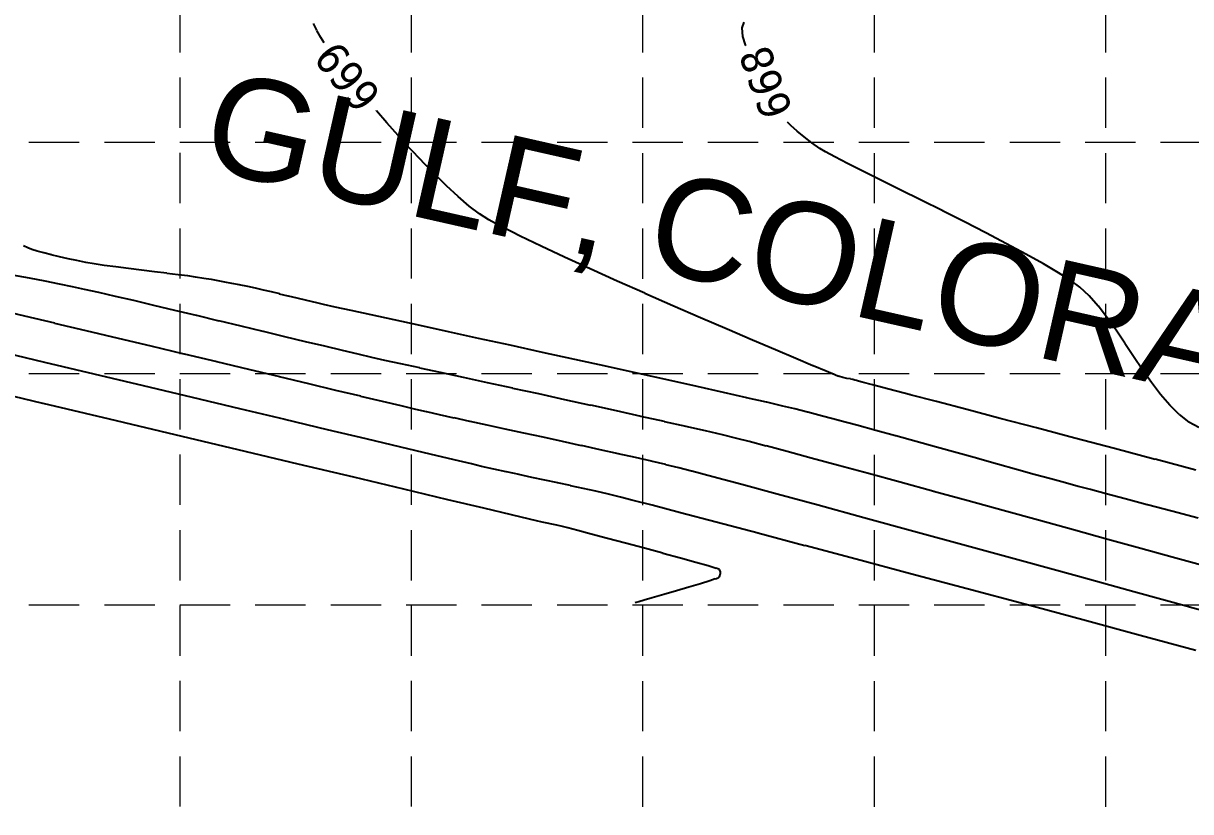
# Model space of a CAD drawing. Header units: inches. Extents: x 6967 to 7890, y 13663 to 15138.
# Drawn here: x 7321 to 7437.1, y 13988.9 to 14067.3 of the extents above; entities that cross this region are included whole.
import ezdxf
from ezdxf.enums import TextEntityAlignment as Align

# ---------------------------------------------------------------- set-up
doc = ezdxf.new("R2010")
doc.units = ezdxf.units.IN
doc.header["$MEASUREMENT"] = 0
for name, pattern in [('DASHED', [0.75, 0.5, -0.25]), ('HIDDEN', [0.375, 0.25, -0.125]), ('xGWI003pt$0$PHANTOM2', [1.25, 0.625, -0.125, 0.125, -0.125, 0.125, -0.125])]:
    doc.linetypes.add(name, pattern=pattern)
for name, color, linetype in [('C-SITE-BLDG-STBK-N', 7, 'DASHED'), ('EC', 35, 'Continuous'), ('GRID', 254, 'HIDDEN'), ('xGWI003pt$0$C-ANNO-ROAD-E', 6, 'Continuous'), ('xGWI003pt$0$C-BNDY-E', 3, 'xGWI003pt$0$PHANTOM2')]:
    doc.layers.add(name, color=color, linetype=linetype)
doc.styles.add('L80', font='TAHOMA.TTF', dxfattribs={"height": 3.2})
doc.styles.get("Standard").update_dxf_attribs({"font": 'ARIAL.TTF'})

msp = doc.modelspace()

# ---------------------------------------------------------------- linework, layer by layer
at = {"layer": 'C-SITE-BLDG-STBK-N'}
msp.add_arc((6024.67, 7268.02), 6960.55, 76.300143, 80.65594, dxfattribs=at)
at = {"layer": 'EC', "color": 35, "extrusion": (0.943282, -0.331993, 0), "elevation": 2303.12}
msp.add_lwpolyline([(15723.25, 668), (15723.85, 668)], dxfattribs=at)
at = {"layer": 'EC', "color": 35}
for points, elevation in [([(7350.21, 14066.58), (7349.87, 14067.27)], 669), ([(7350.94, 14065.33), (7350.61, 14065.87)], 669), ([(7392.85, 14065.03), (7392.8, 14065.13)], 668), ([(7397.32, 14057.13), (7396.99, 14057.45)], 668), ([(7359.47, 14054.84), (7358.3, 14056.12)], 669), ([(7399.42, 14055.4), (7398.66, 14055.98)], 668), ([(7400.76, 14054.5), (7400.21, 14054.84)], 668), ([(7404.5, 14052.57), (7402.96, 14053.35)], 668), ([(7365.36, 14049.1), (7364.26, 14050.05)], 669), ([(7410.28, 14049.69), (7408.21, 14050.72)], 668), ([(7367.31, 14047.74), (7366.38, 14048.32)], 669), ([(7368.69, 14046.99), (7367.31, 14047.74)], 669), ([(7414.58, 14047.53), (7412.42, 14048.62)], 668), ([(7418.77, 14045.36), (7416.71, 14046.43)], 668), ([(7374.84, 14044.02), (7372.51, 14045.11)], 669), ([(7325.49, 14043.86), (7324.63, 14044.06)], 670), ([(7331.48, 14042.89), (7330.23, 14043.05)], 670), ([(7423.94, 14042.48), (7422.43, 14043.36)], 668), ([(7323.2, 14041.63), (7321.64, 14041.92)], 671), ([(7334.07, 14042.57), (7332.78, 14042.73)], 670), ([(7335.3, 14042.42), (7334.07, 14042.57)], 670), ([(7339.72, 14041.79), (7338.97, 14041.91)], 670), ([(7380.05, 14041.65), (7377.37, 14042.86)], 669), ([(7425.17, 14041.7), (7423.94, 14042.48)], 668), ([(7327.11, 14040.82), (7325.92, 14041.08)], 671), ([(7341.77, 14041.42), (7341.08, 14041.55)], 670), ([(7382.81, 14040.43), (7380.05, 14041.65)], 669), ([(7426.99, 14040.18), (7426.06, 14041.05)], 668), ([(7330.2, 14040.12), (7328.55, 14040.5)], 671), ([(7332.03, 14039.7), (7330.2, 14040.12)], 671), ([(7321.17, 14038.15), (7318.36, 14038.81)], 672), ([(7336.1, 14038.73), (7334.01, 14039.23)], 671), ([(7355.6, 14038.29), (7353.62, 14038.72)], 670), ([(7388.34, 14038), (7385.59, 14039.2)], 669), ([(7324.15, 14037.45), (7321.17, 14038.15)], 672), ([(7344.89, 14036.62), (7342.7, 14037.15)], 671), ([(7391, 14036.86), (7388.34, 14038)], 669), ([(7349.08, 14035.62), (7347.03, 14036.11)], 671), ([(7333.75, 14035.17), (7330.49, 14035.94)], 672), ([(7352.76, 14034.74), (7351, 14035.16)], 671), ([(7397.83, 14033.94), (7395.8, 14034.8)], 669), ([(7354.33, 14034.37), (7352.76, 14034.74)], 671), ([(7399.53, 14033.23), (7397.83, 14033.94)], 669), ([(7432.28, 14032.82), (7431.4, 14034.14)], 668), ([(7332.99, 14031.22), (7328.08, 14032.39)], 673), ([(7349.41, 14031.42), (7346.51, 14032.12)], 672), ([(7352.11, 14030.78), (7349.41, 14031.42)], 672), ([(7385.2, 14031.78), (7382.19, 14032.45)], 670), ([(7388.02, 14031.15), (7385.2, 14031.78)], 670), ([(7403.25, 14031.91), (7402.9, 14031.97)], 669), ([(7403.85, 14031.76), (7403.68, 14031.81)], 669), ([(7404.04, 14031.71), (7403.85, 14031.76)], 669), ([(7407.07, 14030.91), (7405.45, 14031.34)], 669), ([(7322.98, 14029.49), (7316.35, 14031.06)], 674), ([(7337.84, 14030.07), (7332.99, 14031.22)], 673), ([(7354.57, 14030.19), (7352.11, 14030.78)], 672), ([(7372.27, 14030.42), (7369.69, 14030.98)], 671), ([(7374.87, 14029.85), (7372.27, 14030.42)], 671), ([(7392.94, 14030.04), (7390.62, 14030.57)], 670), ([(7409.21, 14030.35), (7407.07, 14030.91)], 669), ([(7434.99, 14029.3), (7434.07, 14030.37)], 668), ([(7342.55, 14028.95), (7337.84, 14030.07)], 673), ([(7360.06, 14028.89), (7358.58, 14029.24)], 672), ([(7396.54, 14029.22), (7394.93, 14029.59)], 670), ([(7397.72, 14028.93), (7396.54, 14029.22)], 670), ([(7362.4, 14028.35), (7361.13, 14028.64)], 672), ([(7399, 14028.61), (7397.72, 14028.93)], 670), ([(7418.15, 14027.99), (7414.82, 14028.87)], 669), ([(7421.75, 14027.04), (7418.15, 14027.99)], 669), ([(7355.12, 14025.95), (7351.26, 14026.87)], 673), ([(7368.94, 14026.92), (7367.15, 14027.31)], 672), ([(7388.84, 14026.74), (7386.9, 14027.19)], 671), ([(7405.78, 14026.8), (7403.9, 14027.31)], 670), ([(7425.56, 14026.03), (7421.75, 14027.04)], 669), ([(7372.7, 14026.11), (7370.8, 14026.52)], 672), ([(7374.62, 14025.69), (7372.7, 14026.11)], 672), ([(7393.19, 14025.69), (7391.95, 14026.01)], 671), ([(7348.36, 14023.45), (7342.4, 14024.87)], 674), ([(7361.49, 14024.43), (7358.55, 14025.13)], 673), ([(7363.86, 14023.87), (7361.49, 14024.43)], 673), ([(7396.95, 14024.7), (7394.88, 14025.25)], 671), ([(7399.36, 14024.05), (7396.95, 14024.7)], 671), ([(7433.54, 14023.92), (7429.51, 14024.99)], 669), ([(7365.58, 14023.46), (7363.86, 14023.87)], 673), ([(7366.59, 14023.22), (7365.58, 14023.46)], 673), ([(7367.8, 14022.95), (7366.59, 14023.22)], 673), ([(7386.18, 14023.08), (7384.9, 14023.39)], 672), ([(7405.04, 14022.51), (7402.07, 14023.31)], 671), ([(7417.86, 14023.45), (7415.9, 14024)], 670), ([(7419.75, 14022.92), (7417.86, 14023.45)], 670), ([(7372.86, 14021.86), (7371.58, 14022.13)], 673), ([(7387.46, 14022.75), (7386.18, 14023.08)], 672), ([(7392.45, 14021.42), (7389.58, 14022.19)], 672), ([(7423.16, 14021.98), (7421.52, 14022.43)], 670), ([(7363.22, 14019.91), (7358.87, 14020.95)], 674), ([(7374.15, 14021.58), (7372.86, 14021.86)], 673), ([(7376.7, 14021.02), (7375.43, 14021.3)], 673), ([(7424.63, 14021.57), (7423.16, 14021.98)], 670), ([(7430.57, 14019.99), (7428.67, 14020.49)], 670), ([(7386.37, 14018.61), (7383.54, 14019.35)], 673), ([(7389.91, 14017.67), (7386.37, 14018.61)], 673), ([(7372.62, 14017.68), (7372.05, 14017.8)], 674), ([(7409.55, 14016.76), (7404.6, 14018.11)], 672), ([(7425.44, 14016.9), (7421.95, 14017.86)], 671), ([(7375.15, 14017.1), (7374.63, 14017.23)], 674), ([(7376.14, 14016.84), (7375.15, 14017.1)], 674), ([(7377.48, 14016.48), (7376.14, 14016.84)], 674), ([(7379.1, 14016.06), (7377.48, 14016.48)], 674), ([(7380.9, 14015.58), (7379.1, 14016.06)], 674), ([(7382.77, 14015.08), (7380.9, 14015.58)], 674), ([(7403.81, 14013.99), (7398.73, 14015.34)], 673), ([(7420.25, 14013.83), (7414.79, 14015.32)], 672), ([(7386.36, 14014.1), (7384.62, 14014.57)], 674), ([(7409.22, 14012.55), (7403.81, 14013.99)], 673), ([(7435.24, 14014.19), (7432.12, 14015.05)], 671), ([(7438.14, 14013.39), (7435.24, 14014.19)], 671), ([(7389.1, 14013.33), (7387.88, 14013.68)], 674), ([(7390.23, 14012.97), (7389.92, 14013.09)], 674), ([(7390.32, 14012.73), (7390.23, 14012.97)], 674), ([(7425.82, 14012.3), (7420.25, 14013.83)], 672), ([(7390.09, 14012.15), (7390.18, 14012.2)], 674), ([(7390.18, 14012.2), (7390.2, 14012.21)], 674), ([(7390.2, 14012.21), (7390.23, 14012.25)], 674), ([(7414.84, 14011.05), (7409.22, 14012.55)], 673), ([(7383.55, 14010.18), (7384.71, 14010.52)], 674), ([(7384.71, 14010.52), (7385.96, 14010.88)], 674), ([(7381.84, 14009.68), (7381.96, 14009.72)], 674), ([(7382.74, 14009.95), (7383.55, 14010.18)], 674), ([(7426.36, 14007.95), (7420.59, 14009.51)], 673), ([(7432.06, 14006.41), (7426.36, 14007.95)], 673)]:
    msp.add_lwpolyline(points, dxfattribs=dict(at, elevation=elevation))
at = {"layer": 'EC', "color": 35, "extrusion": (0.87435, 0.485297, 0), "elevation": 13253.12}
msp.add_lwpolyline([(8731.26, 669), (8732.07, 669)], dxfattribs=at)
at = {"layer": 'EC', "color": 35, "extrusion": (0.998079, 0.061958, 0), "elevation": 8249.85}
msp.add_lwpolyline([(13580.92, 668), (13581.78, 668)], dxfattribs=at)
at = {"layer": 'EC', "color": 35, "extrusion": (0.958204, 0.286086, 0), "elevation": 11107.66}
msp.add_lwpolyline([(11362.28, 668), (11363.17, 668)], dxfattribs=at)
at = {"layer": 'EC', "color": 35, "extrusion": (0.760914, 0.648853, 0), "elevation": 14719.34}
msp.add_lwpolyline([(5924.31, 669), (5924.33, 669)], dxfattribs=at)
at = {"layer": 'EC', "color": 35, "extrusion": (0.754277, 0.656556, 0), "elevation": 14778.81}
msp.add_lwpolyline([(5772.76, 669), (5774.34, 669)], dxfattribs=at)
at = {"layer": 'EC', "color": 35, "extrusion": (0.747009, 0.664814, 0), "elevation": 14841.42}
msp.add_lwpolyline([(5608.16, 669), (5609.84, 669)], dxfattribs=at)
at = {"layer": 'EC', "color": 35, "extrusion": (-0.66217, -0.749354, 0), "elevation": -15432.04}
msp.add_lwpolyline([(-3764.14, 668), (-3764.99, 668)], dxfattribs=at)
at = {"layer": 'EC', "color": 35, "extrusion": (0.634065, 0.77328, 0), "elevation": 15560.44}
msp.add_lwpolyline([(3191.17, 668), (3192.08, 668)], dxfattribs=at)
at = {"layer": 'EC', "color": 35, "extrusion": (0.728761, 0.684768, 0), "elevation": 14987.6}
msp.add_lwpolyline([(5201.33, 669), (5203.09, 669)], dxfattribs=at)
at = {"layer": 'EC', "color": 35, "extrusion": (-0.584011, -0.811746, 0), "elevation": -15730.75}
msp.add_lwpolyline([(-2201.1, 668), (-2202.07, 668)], dxfattribs=at)
at = {"layer": 'EC', "color": 35, "extrusion": (0.716554, 0.697532, 0), "elevation": 15077.12}
msp.add_lwpolyline([(4934.08, 669), (4935.82, 669)], dxfattribs=at)
at = {"layer": 'EC', "color": 35, "extrusion": (-0.473687, -0.880693, 0), "elevation": -15883.35}
msp.add_lwpolyline([(-138.57, 668), (-139.63, 668)], dxfattribs=at)
at = {"layer": 'EC', "color": 35, "extrusion": (-0.457684, -0.889115, 0), "elevation": -15883.26}
msp.add_lwpolyline([(150.1, 668), (148.67, 668)], dxfattribs=at)
at = {"layer": 'EC', "color": 35, "extrusion": (-0.700978, -0.713183, 0), "elevation": -15182.39}
msp.add_lwpolyline([(-4598.29, 669), (-4599.98, 669)], dxfattribs=at)
at = {"layer": 'EC', "color": 35, "extrusion": (0.446636, 0.894716, 0), "elevation": 15880.17}
msp.add_lwpolyline([(-350.52, 668), (-348.54, 668)], dxfattribs=at)
at = {"layer": 'EC', "color": 35, "extrusion": (-0.680278, -0.732954, 0), "elevation": -15307.78}
msp.add_lwpolyline([(-4160.28, 669), (-4161.86, 669)], dxfattribs=at)
at = {"layer": 'EC', "color": 35, "extrusion": (0.44546, 0.895302, 0), "elevation": 15879.7}
msp.add_lwpolyline([(-373.55, 668), (-371.38, 668)], dxfattribs=at)
at = {"layer": 'EC', "color": 35, "extrusion": (-0.608235, -0.793757, 0), "elevation": -15631.44}
msp.add_lwpolyline([(-2697.58, 669), (-2698.86, 669)], dxfattribs=at)
at = {"layer": 'EC', "color": 35, "extrusion": (-0.447887, -0.89409, 0), "elevation": -15880.66}
msp.add_lwpolyline([(335.18, 668), (332.78, 668)], dxfattribs=at)
at = {"layer": 'EC', "color": 35, "extrusion": (0.45085, 0.8926, 0), "elevation": 15860.51}
msp.add_lwpolyline([(-246.16, 669), (-244.2, 669)], dxfattribs=at)
at = {"layer": 'EC', "color": 35, "extrusion": (-0.456094, -0.889931, 0), "elevation": -15883.08}
msp.add_lwpolyline([(193.86, 668), (191.47, 668)], dxfattribs=at)
at = {"layer": 'EC', "color": 35, "extrusion": (-0.434816, -0.900519, 0), "elevation": -15853.57}
msp.add_lwpolyline([(532.05, 669), (529.75, 669)], dxfattribs=at)
at = {"layer": 'EC', "color": 35, "extrusion": (-0.47242, -0.881373, 0), "elevation": -15883.98}
msp.add_lwpolyline([(-94.43, 668), (-96.61, 668)], dxfattribs=at)
at = {"layer": 'EC', "color": 35, "extrusion": (-0.426232, -0.904614, 0), "elevation": -15825.9}
msp.add_lwpolyline([(636.72, 670), (636.22, 670)], dxfattribs=at)
at = {"layer": 'EC', "color": 35, "extrusion": (-0.345323, -0.938484, 0), "elevation": -15709.23}
msp.add_lwpolyline([(2021.48, 670), (2021.06, 670)], dxfattribs=at)
at = {"layer": 'EC', "color": 35, "extrusion": (-0.297338, -0.954772, 0), "elevation": -15586.65}
msp.add_lwpolyline([(2815.24, 670), (2814.68, 670)], dxfattribs=at)
at = {"layer": 'EC', "color": 35, "extrusion": (-0.269355, -0.963041, 0), "elevation": -15497.88}
msp.add_lwpolyline([(3269.48, 670), (3268.8, 670)], dxfattribs=at)
at = {"layer": 'EC', "color": 35, "extrusion": (-0.249905, -0.96827, 0), "elevation": -15428.89}
msp.add_lwpolyline([(3581.71, 670), (3580.94, 670)], dxfattribs=at)
at = {"layer": 'EC', "color": 35, "extrusion": (-0.234547, -0.972105, 0), "elevation": -15370.26}
msp.add_lwpolyline([(3826.31, 670), (3825.48, 670)], dxfattribs=at)
at = {"layer": 'EC', "color": 35, "extrusion": (0.485829, 0.874054, 0), "elevation": 15880.69}
msp.add_lwpolyline([(335.07, 668), (337.06, 668)], dxfattribs=at)
at = {"layer": 'EC', "color": 35, "extrusion": (-0.208184, -0.97809, 0), "elevation": -15261.21}
msp.add_lwpolyline([(4242.17, 670), (4241.27, 670)], dxfattribs=at)
at = {"layer": 'EC', "color": 35, "extrusion": (-0.19475, -0.980853, 0), "elevation": -15201.59}
msp.add_lwpolyline([(4451.98, 670), (4451.08, 670)], dxfattribs=at)
at = {"layer": 'EC', "color": 35, "extrusion": (-0.169147, -0.985591, 0), "elevation": -15080.52}
msp.add_lwpolyline([(4847.09, 670), (4846.26, 670)], dxfattribs=at)
at = {"layer": 'EC', "color": 35, "extrusion": (-0.146844, -0.98916, 0), "elevation": -14967.2}
msp.add_lwpolyline([(5187.47, 670), (5186.44, 670)], dxfattribs=at)
at = {"layer": 'EC', "color": 35, "extrusion": (-0.134491, -0.990915, 0), "elevation": -14901.32}
msp.add_lwpolyline([(5374.97, 670), (5373.8, 670)], dxfattribs=at)
at = {"layer": 'EC', "color": 35, "extrusion": (-0.416326, -0.909215, 0), "elevation": -15839.37}
msp.add_lwpolyline([(861.21, 669), (858.43, 669)], dxfattribs=at)
at = {"layer": 'EC', "color": 35, "extrusion": (-0.183926, -0.98294, 0), "elevation": -15149.01}
msp.add_lwpolyline([(4614.05, 671), (4612.36, 671)], dxfattribs=at)
at = {"layer": 'EC', "color": 35, "extrusion": (-0.122947, -0.992413, 0), "elevation": -14837.74}
msp.add_lwpolyline([(5550.63, 670), (5549.33, 670)], dxfattribs=at)
at = {"layer": 'EC', "color": 35, "extrusion": (-0.123721, -0.992317, 0), "elevation": -14842.06}
msp.add_lwpolyline([(5542.74, 670), (5541.61, 670)], dxfattribs=at)
at = {"layer": 'EC', "color": 35, "extrusion": (-0.129956, -0.99152, 0), "elevation": -14876.61}
msp.add_lwpolyline([(5450.3, 670), (5449.33, 670)], dxfattribs=at)
at = {"layer": 'EC', "color": 35, "extrusion": (-0.14344, -0.989659, 0), "elevation": -14949.42}
msp.add_lwpolyline([(5248.06, 670), (5247.3, 670)], dxfattribs=at)
at = {"layer": 'EC', "color": 35, "extrusion": (-0.157517, -0.987516, 0), "elevation": -15022.63}
msp.add_lwpolyline([(5035.52, 670), (5034.67, 670)], dxfattribs=at)
at = {"layer": 'EC', "color": 35, "extrusion": (-0.169933, -0.985456, 0), "elevation": -15084.82}
msp.add_lwpolyline([(4847.51, 670), (4846.81, 670)], dxfattribs=at)
at = {"layer": 'EC', "color": 35, "extrusion": (-0.192976, -0.981203, 0), "elevation": -15190.89}
msp.add_lwpolyline([(4477.31, 671), (4475.84, 671)], dxfattribs=at)
at = {"layer": 'EC', "color": 35, "extrusion": (-0.200044, -0.979787, 0), "elevation": -15222.77}
msp.add_lwpolyline([(4369, 671), (4367.69, 671)], dxfattribs=at)
at = {"layer": 'EC', "color": 35, "extrusion": (-0.21861, -0.975812, 0), "elevation": -15302.99}
msp.add_lwpolyline([(4081.89, 671), (4080.42, 671)], dxfattribs=at)
at = {"layer": 'EC', "color": 35, "extrusion": (-0.178808, -0.983884, 0), "elevation": -15127.9}
msp.add_lwpolyline([(4712.02, 670), (4711.34, 670)], dxfattribs=at)
at = {"layer": 'EC', "color": 35, "extrusion": (-0.196063, -0.980591, 0), "elevation": -15208.34}
msp.add_lwpolyline([(4447.03, 670), (4446.27, 670)], dxfattribs=at)
at = {"layer": 'EC', "color": 35, "extrusion": (-0.202247, -0.979334, 0), "elevation": -15236.1}
msp.add_lwpolyline([(4351.81, 670), (4350.96, 670)], dxfattribs=at)
at = {"layer": 'EC', "color": 35, "extrusion": (-0.21147, -0.977385, 0), "elevation": -15276.45}
msp.add_lwpolyline([(4208.79, 670), (4208, 670)], dxfattribs=at)
at = {"layer": 'EC', "color": 35, "extrusion": (-0.223066, -0.974803, 0), "elevation": -15325.37}
msp.add_lwpolyline([(4027.81, 670), (4027.01, 670)], dxfattribs=at)
at = {"layer": 'EC', "color": 35, "extrusion": (-0.231285, -0.972886, 0), "elevation": -15358.82}
msp.add_lwpolyline([(3899.15, 670), (3898.33, 670)], dxfattribs=at)
at = {"layer": 'EC', "color": 35, "extrusion": (-0.591513, -0.806295, 0), "elevation": -15713.84}
msp.add_lwpolyline([(-2317.87, 668), (-2318.98, 668)], dxfattribs=at)
at = {"layer": 'EC', "color": 35, "extrusion": (-0.22946, -0.973318, 0), "elevation": -15347.5}
msp.add_lwpolyline([(3916.88, 671), (3914.84, 671)], dxfattribs=at)
at = {"layer": 'EC', "color": 35, "extrusion": (-0.23611, -0.971726, 0), "elevation": -15377.98}
msp.add_lwpolyline([(3823.73, 670), (3822.88, 670)], dxfattribs=at)
at = {"layer": 'EC', "color": 35, "extrusion": (-0.23771, -0.971336, 0), "elevation": -15384.25}
msp.add_lwpolyline([(3799.27, 670), (3798.4, 670)], dxfattribs=at)
at = {"layer": 'EC', "color": 35, "extrusion": (-0.236395, -0.971657, 0), "elevation": -15379.09}
msp.add_lwpolyline([(3821.02, 670), (3820.11, 670)], dxfattribs=at)
at = {"layer": 'EC', "color": 35, "extrusion": (-0.232565, -0.972581, 0), "elevation": -15363.92}
msp.add_lwpolyline([(3882.55, 670), (3881.58, 670)], dxfattribs=at)
at = {"layer": 'EC', "color": 35, "extrusion": (-0.226667, -0.973972, 0), "elevation": -15340.11}
msp.add_lwpolyline([(3976.61, 670), (3975.58, 670)], dxfattribs=at)
at = {"layer": 'EC', "color": 35, "extrusion": (-0.218696, -0.975793, 0), "elevation": -15307.09}
msp.add_lwpolyline([(4102.59, 670), (4101.9, 670)], dxfattribs=at)
at = {"layer": 'EC', "color": 35, "extrusion": (0.402222, 0.915542, 0), "elevation": 15824.13}
msp.add_lwpolyline([(-1114.95, 669), (-1111.9, 669)], dxfattribs=at)
at = {"layer": 'EC', "color": 35, "extrusion": (0.749579, 0.661914, 0), "elevation": 14860.51}
msp.add_lwpolyline([(5606.83, 668), (5608.2, 668)], dxfattribs=at)
at = {"layer": 'EC', "color": 35, "extrusion": (-0.232377, -0.972626, 0), "elevation": -15359.17}
msp.add_lwpolyline([(3875.22, 671), (3872.99, 671)], dxfattribs=at)
at = {"layer": 'EC', "color": 35, "extrusion": (-0.215769, -0.976444, 0), "elevation": -15294.71}
msp.add_lwpolyline([(4149.66, 670), (4148.47, 670)], dxfattribs=at)
at = {"layer": 'EC', "color": 35, "extrusion": (-0.21474, -0.976671, 0), "elevation": -15290.33}
msp.add_lwpolyline([(4167.4, 670), (4165.77, 670)], dxfattribs=at)
at = {"layer": 'EC', "color": 35, "extrusion": (-0.21407, -0.976818, 0), "elevation": -15287.47}
msp.add_lwpolyline([(4182.27, 670), (4179.91, 670)], dxfattribs=at)
at = {"layer": 'EC', "color": 35, "extrusion": (0.791205, 0.61155, 0), "elevation": 14462.64}
msp.add_lwpolyline([(6563.87, 668), (6565.32, 668)], dxfattribs=at)
at = {"layer": 'EC', "color": 35, "extrusion": (-0.230642, -0.973039, 0), "elevation": -15348.23}
msp.add_lwpolyline([(3892.27, 672), (3889.06, 672)], dxfattribs=at)
at = {"layer": 'EC', "color": 35, "extrusion": (-0.233202, -0.972428, 0), "elevation": -15362.45}
msp.add_lwpolyline([(3864.48, 671), (3862.2, 671)], dxfattribs=at)
at = {"layer": 'EC', "color": 35, "extrusion": (-0.233701, -0.972309, 0), "elevation": -15364.44}
msp.add_lwpolyline([(3858.87, 671), (3856.59, 671)], dxfattribs=at)
at = {"layer": 'EC', "color": 35, "extrusion": (-0.214006, -0.976832, 0), "elevation": -15287.2}
msp.add_lwpolyline([(4185.92, 670), (4183.27, 670)], dxfattribs=at)
at = {"layer": 'EC', "color": 35, "extrusion": (-0.214039, -0.976825, 0), "elevation": -15287.34}
msp.add_lwpolyline([(4188.28, 670), (4185.39, 670)], dxfattribs=at)
at = {"layer": 'EC', "color": 35, "extrusion": (0.816435, 0.577437, 0), "elevation": 14171.18}
msp.add_lwpolyline([(7169.94, 668), (7171.46, 668)], dxfattribs=at)
at = {"layer": 'EC', "color": 35, "extrusion": (-0.231264, -0.972891, 0), "elevation": -15350.72}
msp.add_lwpolyline([(3885.76, 672), (3882.46, 672)], dxfattribs=at)
at = {"layer": 'EC', "color": 35, "extrusion": (-0.233809, -0.972283, 0), "elevation": -15364.86}
msp.add_lwpolyline([(3861.63, 671), (3859.43, 671)], dxfattribs=at)
at = {"layer": 'EC', "color": 35, "extrusion": (-0.214149, -0.976801, 0), "elevation": -15287.81}
msp.add_lwpolyline([(4189.62, 670), (4186.55, 670)], dxfattribs=at)
at = {"layer": 'EC', "color": 35, "extrusion": (-0.394246, -0.919005, 0), "elevation": -15813.81}
msp.add_lwpolyline([(1261.12, 669), (1258.39, 669)], dxfattribs=at)
at = {"layer": 'EC', "color": 35, "extrusion": (0.830159, 0.557526, 0), "elevation": 13993.66}
msp.add_lwpolyline([(7508.95, 668), (7510.51, 668)], dxfattribs=at)
at = {"layer": 'EC', "color": 35, "extrusion": (-0.23211, -0.972689, 0), "elevation": -15354.1}
msp.add_lwpolyline([(3879.13, 672), (3875.76, 672)], dxfattribs=at)
at = {"layer": 'EC', "color": 35, "extrusion": (-0.232567, -0.97258, 0), "elevation": -15359.92}
msp.add_lwpolyline([(3885.32, 671), (3883.34, 671)], dxfattribs=at)
at = {"layer": 'EC', "color": 35, "extrusion": (-0.214328, -0.976762, 0), "elevation": -15288.58}
msp.add_lwpolyline([(4190.02, 670), (4186.82, 670)], dxfattribs=at)
at = {"layer": 'EC', "color": 35, "extrusion": (-0.214576, -0.976707, 0), "elevation": -15289.64}
msp.add_lwpolyline([(4189.42, 670), (4186.14, 670)], dxfattribs=at)
at = {"layer": 'EC', "color": 35, "extrusion": (-0.392177, -0.91989, 0), "elevation": -15810.93}
msp.add_lwpolyline([(1299.2, 669), (1296.7, 669)], dxfattribs=at)
at = {"layer": 'EC', "color": 35, "extrusion": (0.83488, 0.550431, 0), "elevation": 13929.16}
msp.add_lwpolyline([(7626.35, 668), (7627.93, 668)], dxfattribs=at)
at = {"layer": 'EC', "color": 35, "extrusion": (-0.230778, -0.973007, 0), "elevation": -15344.77}
msp.add_lwpolyline([(3886.86, 673), (3881.9, 673)], dxfattribs=at)
at = {"layer": 'EC', "color": 35, "extrusion": (-0.232376, -0.972626, 0), "elevation": -15355.16}
msp.add_lwpolyline([(3878.28, 672), (3874.94, 672)], dxfattribs=at)
at = {"layer": 'EC', "color": 35, "extrusion": (-0.225656, -0.974207, 0), "elevation": -15331.93}
msp.add_lwpolyline([(3999.08, 671), (3997.7, 671)], dxfattribs=at)
at = {"layer": 'EC', "color": 35, "extrusion": (-0.220461, -0.975396, 0), "elevation": -15310.4}
msp.add_lwpolyline([(4082.06, 671), (4080.72, 671)], dxfattribs=at)
at = {"layer": 'EC', "color": 35, "extrusion": (-0.216961, -0.97618, 0), "elevation": -15295.66}
msp.add_lwpolyline([(4138.59, 671), (4136.95, 671)], dxfattribs=at)
at = {"layer": 'EC', "color": 35, "extrusion": (0.2149, 0.976636, 0), "elevation": 15291.03}
msp.add_lwpolyline([(-4187.65, 670), (-4184.35, 670)], dxfattribs=at)
at = {"layer": 'EC', "color": 35, "extrusion": (-0.215313, -0.976545, 0), "elevation": -15292.8}
msp.add_lwpolyline([(4184.47, 670), (4181.18, 670)], dxfattribs=at)
at = {"layer": 'EC', "color": 35, "extrusion": (-0.231178, -0.972911, 0), "elevation": -15346.37}
msp.add_lwpolyline([(3885.59, 673), (3880.54, 673)], dxfattribs=at)
at = {"layer": 'EC', "color": 35, "extrusion": (-0.232548, -0.972585, 0), "elevation": -15355.84}
msp.add_lwpolyline([(3878.82, 672), (3875.55, 672)], dxfattribs=at)
at = {"layer": 'EC', "color": 35, "extrusion": (-0.232629, -0.972566, 0), "elevation": -15356.17}
msp.add_lwpolyline([(3880.69, 672), (3877.54, 672)], dxfattribs=at)
at = {"layer": 'EC', "color": 35, "extrusion": (-0.214927, -0.97663, 0), "elevation": -15287.01}
msp.add_lwpolyline([(4172.35, 671), (4170.44, 671)], dxfattribs=at)
at = {"layer": 'EC', "color": 35, "extrusion": (-0.2137, -0.976899, 0), "elevation": -15281.75}
msp.add_lwpolyline([(4193.68, 671), (4191.55, 671)], dxfattribs=at)
at = {"layer": 'EC', "color": 35, "extrusion": (-0.212981, -0.977056, 0), "elevation": -15278.66}
msp.add_lwpolyline([(4207.24, 671), (4204.92, 671)], dxfattribs=at)
at = {"layer": 'EC', "color": 35, "extrusion": (-0.215838, -0.976429, 0), "elevation": -15295.05}
msp.add_lwpolyline([(4179.45, 670), (4176.25, 670)], dxfattribs=at)
at = {"layer": 'EC', "color": 35, "extrusion": (-0.385911, -0.922536, 0), "elevation": -15801.72}
msp.add_lwpolyline([(1412.18, 669), (1410.76, 669)], dxfattribs=at)
at = {"layer": 'EC', "color": 35, "extrusion": (-0.382359, -0.924014, 0), "elevation": -15796.17}
msp.add_lwpolyline([(1473.9, 669), (1472.96, 669)], dxfattribs=at)
at = {"layer": 'EC', "color": 35, "extrusion": (0.819391, 0.573235, 0), "elevation": 14134.05}
msp.add_lwpolyline([(7236.38, 668), (7237.92, 668)], dxfattribs=at)
at = {"layer": 'EC', "color": 35, "extrusion": (-0.212621, -0.977135, 0), "elevation": -15277.11}
msp.add_lwpolyline([(4215.33, 671), (4212.87, 671)], dxfattribs=at)
at = {"layer": 'EC', "color": 35, "extrusion": (0.212542, 0.977152, 0), "elevation": 15276.77}
msp.add_lwpolyline([(-4219.13, 671), (-4216.56, 671)], dxfattribs=at)
at = {"layer": 'EC', "color": 35, "extrusion": (-0.371233, -0.92854, 0), "elevation": -15777.32}
msp.add_lwpolyline([(1663.92, 669), (1663.53, 669)], dxfattribs=at)
at = {"layer": 'EC', "color": 35, "extrusion": (-0.270567, -0.962701, 0), "elevation": -15511.55}
msp.add_lwpolyline([(3329.77, 669), (3329.34, 669)], dxfattribs=at)
at = {"layer": 'EC', "color": 35, "extrusion": (-0.207122, -0.978315, 0), "elevation": -15260.99}
msp.add_lwpolyline([(4336.04, 669), (4335.62, 669)], dxfattribs=at)
at = {"layer": 'EC', "color": 35, "extrusion": (-0.192452, -0.981306, 0), "elevation": -15194.37}
msp.add_lwpolyline([(4564.63, 669), (4564.38, 669)], dxfattribs=at)
at = {"layer": 'EC', "color": 35, "extrusion": (-0.252601, -0.96757, 0), "elevation": -15446.94}
msp.add_lwpolyline([(3619.13, 669), (3618.93, 669)], dxfattribs=at)
at = {"layer": 'EC', "color": 35, "extrusion": (0.254867, 0.966976, 0), "elevation": 15455.37}
msp.add_lwpolyline([(-3583.71, 669), (-3583.32, 669)], dxfattribs=at)
at = {"layer": 'EC', "color": 35, "extrusion": (-0.254618, -0.967042, 0), "elevation": -15454.45}
msp.add_lwpolyline([(3588.75, 669), (3587.69, 669)], dxfattribs=at)
at = {"layer": 'EC', "color": 35, "extrusion": (0.796661, 0.604426, 0), "elevation": 14402.76}
msp.add_lwpolyline([(6684.11, 668), (6685.6, 668)], dxfattribs=at)
at = {"layer": 'EC', "color": 35, "extrusion": (-0.23167, -0.972794, 0), "elevation": -15352.32}
msp.add_lwpolyline([(3906.34, 672), (3904.11, 672)], dxfattribs=at)
at = {"layer": 'EC', "color": 35, "extrusion": (-0.218549, -0.975826, 0), "elevation": -15306.61}
msp.add_lwpolyline([(4145.59, 670), (4142.93, 670)], dxfattribs=at)
at = {"layer": 'EC', "color": 35, "extrusion": (-0.254802, -0.966993, 0), "elevation": -15455.13}
msp.add_lwpolyline([(3592.38, 669), (3589.69, 669)], dxfattribs=at)
at = {"layer": 'EC', "color": 35, "extrusion": (0.231078, 0.972935, 0), "elevation": 15341.96}
msp.add_lwpolyline([(-3889.69, 674), (-3882.89, 674)], dxfattribs=at)
at = {"layer": 'EC', "color": 35, "extrusion": (-0.230796, -0.973002, 0), "elevation": -15348.81}
msp.add_lwpolyline([(3922.02, 672), (3920.13, 672)], dxfattribs=at)
at = {"layer": 'EC', "color": 35, "extrusion": (0.213746, 0.976889, 0), "elevation": 15281.96}
msp.add_lwpolyline([(-4208.26, 671), (-4205.61, 671)], dxfattribs=at)
at = {"layer": 'EC', "color": 35, "extrusion": (-0.214663, -0.976688, 0), "elevation": -15285.91}
msp.add_lwpolyline([(4196.5, 671), (4193.9, 671)], dxfattribs=at)
at = {"layer": 'EC', "color": 35, "extrusion": (-0.22257, -0.974917, 0), "elevation": -15323.57}
msp.add_lwpolyline([(4086.87, 670), (4084.83, 670)], dxfattribs=at)
at = {"layer": 'EC', "color": 35, "extrusion": (-0.254916, -0.966963, 0), "elevation": -15455.56}
msp.add_lwpolyline([(3593.67, 669), (3590.57, 669)], dxfattribs=at)
at = {"layer": 'EC', "color": 35, "extrusion": (0.699906, 0.714235, 0), "elevation": 15224.01}
msp.add_lwpolyline([(4507.53, 668), (4508.85, 668)], dxfattribs=at)
at = {"layer": 'EC', "color": 35, "extrusion": (-0.231322, -0.972877, 0), "elevation": -15342.94}
msp.add_lwpolyline([(3892.53, 674), (3885.84, 674)], dxfattribs=at)
at = {"layer": 'EC', "color": 35, "extrusion": (-0.232056, -0.972702, 0), "elevation": -15349.87}
msp.add_lwpolyline([(3891.24, 673), (3886.62, 673)], dxfattribs=at)
at = {"layer": 'EC', "color": 35, "extrusion": (0.232123, 0.972686, 0), "elevation": 15350.14}
msp.add_lwpolyline([(-3894.51, 673), (-3890.17, 673)], dxfattribs=at)
at = {"layer": 'EC', "color": 35, "extrusion": (-0.226133, -0.974096, 0), "elevation": -15329.84}
msp.add_lwpolyline([(3998.1, 672), (3997.01, 672)], dxfattribs=at)
at = {"layer": 'EC', "color": 35, "extrusion": (-0.21677, -0.976223, 0), "elevation": -15290.74}
msp.add_lwpolyline([(4147.9, 672), (4146.42, 672)], dxfattribs=at)
at = {"layer": 'EC', "color": 35, "extrusion": (-0.21431, -0.976766, 0), "elevation": -15280.25}
msp.add_lwpolyline([(4188.03, 672), (4186.41, 672)], dxfattribs=at)
at = {"layer": 'EC', "color": 35, "extrusion": (-0.215918, -0.976412, 0), "elevation": -15291.29}
msp.add_lwpolyline([(4179.36, 671), (4176.86, 671)], dxfattribs=at)
at = {"layer": 'EC', "color": 35, "extrusion": (-0.217611, -0.976036, 0), "elevation": -15298.51}
msp.add_lwpolyline([(4155.21, 671), (4152.83, 671)], dxfattribs=at)
at = {"layer": 'EC', "color": 35, "extrusion": (-0.251956, -0.967739, 0), "elevation": -15440.25}
msp.add_lwpolyline([(3627.24, 670), (3625.71, 670)], dxfattribs=at)
at = {"layer": 'EC', "color": 35, "extrusion": (-0.256738, -0.966481, 0), "elevation": -15458}
msp.add_lwpolyline([(3552.54, 670), (3550.84, 670)], dxfattribs=at)
at = {"layer": 'EC', "color": 35, "extrusion": (-0.607137, -0.794597, 0), "elevation": -15661.54}
msp.add_lwpolyline([(-2607.33, 668), (-2608.56, 668)], dxfattribs=at)
at = {"layer": 'EC', "color": 35, "extrusion": (-0.212746, -0.977107, 0), "elevation": -15273.52}
msp.add_lwpolyline([(4214.24, 672), (4212.49, 672)], dxfattribs=at)
at = {"layer": 'EC', "color": 35, "extrusion": (-0.21145, -0.977389, 0), "elevation": -15267.92}
msp.add_lwpolyline([(4238.23, 672), (4236.33, 672)], dxfattribs=at)
at = {"layer": 'EC', "color": 35, "extrusion": (-0.219914, -0.975519, 0), "elevation": -15308.27}
msp.add_lwpolyline([(4121.3, 671), (4119.1, 671)], dxfattribs=at)
at = {"layer": 'EC', "color": 35, "extrusion": (0.227773, 0.973714, 0), "elevation": 15341.02}
msp.add_lwpolyline([(-4001.45, 671), (-3999.71, 671)], dxfattribs=at)
at = {"layer": 'EC', "color": 35, "extrusion": (-0.260176, -0.965561, 0), "elevation": -15470.54}
msp.add_lwpolyline([(3499.34, 670), (3497.5, 670)], dxfattribs=at)
at = {"layer": 'EC', "color": 35, "extrusion": (-0.264624, -0.964352, 0), "elevation": -15486.51}
msp.add_lwpolyline([(3431.99, 670), (3429.95, 670)], dxfattribs=at)
at = {"layer": 'EC', "color": 35, "extrusion": (-0.484589, -0.874742, 0), "elevation": -15874.4}
msp.add_lwpolyline([(-291.15, 668), (-292.26, 668)], dxfattribs=at)
at = {"layer": 'EC', "color": 35, "extrusion": (-0.231527, -0.972829, 0), "elevation": -15343.76}
msp.add_lwpolyline([(3895.76, 674), (3889.3, 674)], dxfattribs=at)
at = {"layer": 'EC', "color": 35, "extrusion": (0.232028, 0.972709, 0), "elevation": 15349.76}
msp.add_lwpolyline([(-3903.5, 673), (-3899.97, 673)], dxfattribs=at)
at = {"layer": 'EC', "color": 35, "extrusion": (-0.212947, -0.977064, 0), "elevation": -15274.4}
msp.add_lwpolyline([(4220.69, 672), (4218.75, 672)], dxfattribs=at)
at = {"layer": 'EC', "color": 35, "extrusion": (-0.235004, -0.971994, 0), "elevation": -15370.34}
msp.add_lwpolyline([(3888.76, 671), (3887.31, 671)], dxfattribs=at)
at = {"layer": 'EC', "color": 35, "extrusion": (-0.253665, -0.967292, 0), "elevation": -15442.33}
msp.add_lwpolyline([(3595.3, 671), (3593.56, 671)], dxfattribs=at)
at = {"layer": 'EC', "color": 35, "extrusion": (-0.26605, -0.963959, 0), "elevation": -15491.57}
msp.add_lwpolyline([(3411.19, 670), (3409.09, 670)], dxfattribs=at)
at = {"layer": 'EC', "color": 35, "extrusion": (-0.267092, -0.963671, 0), "elevation": -15495.25}
msp.add_lwpolyline([(3396.56, 670), (3394.43, 670)], dxfattribs=at)
at = {"layer": 'EC', "color": 35, "extrusion": (-0.255586, -0.966786, 0), "elevation": -15458.05}
msp.add_lwpolyline([(3598.15, 669), (3594.07, 669)], dxfattribs=at)
at = {"layer": 'EC', "color": 35, "extrusion": (-0.214369, -0.976753, 0), "elevation": -15280.53}
msp.add_lwpolyline([(4200.35, 672), (4198.45, 672)], dxfattribs=at)
at = {"layer": 'EC', "color": 35, "extrusion": (-0.216372, -0.976311, 0), "elevation": -15289.11}
msp.add_lwpolyline([(4170.85, 672), (4169.01, 672)], dxfattribs=at)
at = {"layer": 'EC', "color": 35, "extrusion": (-0.21911, -0.9757, 0), "elevation": -15300.75}
msp.add_lwpolyline([(4129.68, 672), (4127.93, 672)], dxfattribs=at)
at = {"layer": 'EC', "color": 35, "extrusion": (-0.267809, -0.963472, 0), "elevation": -15497.77}
msp.add_lwpolyline([(3387.16, 670), (3385.03, 670)], dxfattribs=at)
at = {"layer": 'EC', "color": 35, "extrusion": (-0.26823, -0.963355, 0), "elevation": -15499.25}
msp.add_lwpolyline([(3382.49, 670), (3380.39, 670)], dxfattribs=at)
at = {"layer": 'EC', "color": 35, "extrusion": (-0.23184, -0.972754, 0), "elevation": -15345.01}
msp.add_lwpolyline([(3902.63, 674), (3896.95, 674)], dxfattribs=at)
at = {"layer": 'EC', "color": 35, "extrusion": (0.222842, 0.974855, 0), "elevation": 15316.44}
msp.add_lwpolyline([(-4072.73, 672), (-4071.1, 672)], dxfattribs=at)
at = {"layer": 'EC', "color": 35, "extrusion": (-0.228002, -0.973661, 0), "elevation": -15337.8}
msp.add_lwpolyline([(3993.02, 672), (3991.54, 672)], dxfattribs=at)
at = {"layer": 'EC', "color": 35, "extrusion": (-0.26157, -0.965185, 0), "elevation": -15471.24}
msp.add_lwpolyline([(3476.29, 671), (3473.48, 671)], dxfattribs=at)
at = {"layer": 'EC', "color": 35, "extrusion": (-0.256116, -0.966646, 0), "elevation": -15460.02}
msp.add_lwpolyline([(3598.04, 669), (3593.86, 669)], dxfattribs=at)
at = {"layer": 'EC', "color": 35, "extrusion": (-0.231953, -0.972727, 0), "elevation": -15345.47}
msp.add_lwpolyline([(3905.96, 674), (3900.84, 674)], dxfattribs=at)
at = {"layer": 'EC', "color": 35, "extrusion": (-0.214984, -0.976618, 0), "elevation": -15279.02}
msp.add_lwpolyline([(4182.09, 673), (4180.82, 673)], dxfattribs=at)
at = {"layer": 'EC', "color": 35, "extrusion": (-0.211498, -0.977378, 0), "elevation": -15264}
msp.add_lwpolyline([(4237.87, 673), (4236.58, 673)], dxfattribs=at)
at = {"layer": 'EC', "color": 35, "extrusion": (0.20949, 0.977811, 0), "elevation": 15255.26}
msp.add_lwpolyline([(-4270.51, 673), (-4269.21, 673)], dxfattribs=at)
at = {"layer": 'EC', "color": 35, "extrusion": (-0.257059, -0.966396, 0), "elevation": -15450.54}
msp.add_lwpolyline([(3536.74, 672), (3534.55, 672)], dxfattribs=at)
at = {"layer": 'EC', "color": 35, "extrusion": (-0.263636, -0.964622, 0), "elevation": -15478.66}
msp.add_lwpolyline([(3449.5, 671), (3446.22, 671)], dxfattribs=at)
at = {"layer": 'EC', "color": 35, "extrusion": (-0.267639, -0.963519, 0), "elevation": -15497.17}
msp.add_lwpolyline([(3397.83, 670), (3395.99, 670)], dxfattribs=at)
at = {"layer": 'EC', "color": 35, "extrusion": (-0.211819, -0.977309, 0), "elevation": -15265.4}
msp.add_lwpolyline([(4238.09, 673), (4236.78, 673)], dxfattribs=at)
at = {"layer": 'EC', "color": 35, "extrusion": (-0.220422, -0.975405, 0), "elevation": -15302.16}
msp.add_lwpolyline([(4106.01, 673), (4104.72, 673)], dxfattribs=at)
at = {"layer": 'EC', "color": 35, "extrusion": (-0.261513, -0.9652, 0), "elevation": -15466.69}
msp.add_lwpolyline([(3472.05, 672), (3468.41, 672)], dxfattribs=at)
at = {"layer": 'EC', "color": 35, "extrusion": (0.264315, 0.964437, 0), "elevation": 15481.08}
msp.add_lwpolyline([(-3442.06, 671), (-3438.61, 671)], dxfattribs=at)
at = {"layer": 'EC', "color": 35, "extrusion": (-0.262315, -0.964982, 0), "elevation": -15478.16}
msp.add_lwpolyline([(3487.89, 670), (3486.56, 670)], dxfattribs=at)
at = {"layer": 'EC', "color": 35, "extrusion": (-0.258755, -0.965943, 0), "elevation": -15465.2}
msp.add_lwpolyline([(3546.18, 670), (3544.95, 670)], dxfattribs=at)
at = {"layer": 'EC', "color": 35, "extrusion": (-0.256843, -0.966453, 0), "elevation": -15458.15}
msp.add_lwpolyline([(3578.4, 670), (3576.78, 670)], dxfattribs=at)
at = {"layer": 'EC', "color": 35, "extrusion": (-0.232081, -0.972697, 0), "elevation": -15345.98}
msp.add_lwpolyline([(3912.12, 674), (3908.42, 674)], dxfattribs=at)
at = {"layer": 'EC', "color": 35, "extrusion": (-0.227052, -0.973883, 0), "elevation": -15329.74}
msp.add_lwpolyline([(4003.09, 673), (4001.82, 673)], dxfattribs=at)
at = {"layer": 'EC', "color": 35, "extrusion": (-0.235425, -0.971893, 0), "elevation": -15363.62}
msp.add_lwpolyline([(3872.27, 673), (3871.03, 673)], dxfattribs=at)
at = {"layer": 'EC', "color": 35, "extrusion": (0.247478, 0.968893, 0), "elevation": 15410.53}
msp.add_lwpolyline([(-3682.29, 673), (-3681.14, 673)], dxfattribs=at)
at = {"layer": 'EC', "color": 35, "extrusion": (-0.251813, -0.967776, 0), "elevation": -15426.86}
msp.add_lwpolyline([(3615.36, 673), (3613.28, 673)], dxfattribs=at)
at = {"layer": 'EC', "color": 35, "extrusion": (-0.262488, -0.964935, 0), "elevation": -15470.19}
msp.add_lwpolyline([(3460.65, 672), (3456.42, 672)], dxfattribs=at)
at = {"layer": 'EC', "color": 35, "extrusion": (-0.264843, -0.964291, 0), "elevation": -15482.96}
msp.add_lwpolyline([(3437.12, 671), (3433.57, 671)], dxfattribs=at)
at = {"layer": 'EC', "color": 35, "extrusion": (-0.265258, -0.964177, 0), "elevation": -15484.44}
msp.add_lwpolyline([(3434.09, 671), (3430.46, 671)], dxfattribs=at)
at = {"layer": 'EC', "color": 35, "extrusion": (-0.255266, -0.966871, 0), "elevation": -15452.29}
msp.add_lwpolyline([(3607.84, 670), (3605.58, 670)], dxfattribs=at)
at = {"layer": 'EC', "color": 35, "extrusion": (-0.232059, -0.972702, 0), "elevation": -15345.89}
msp.add_lwpolyline([(3915.29, 674), (3912.47, 674)], dxfattribs=at)
at = {"layer": 'EC', "color": 35, "extrusion": (-0.263152, -0.964754, 0), "elevation": -15472.57}
msp.add_lwpolyline([(3454.72, 672), (3450, 672)], dxfattribs=at)
at = {"layer": 'EC', "color": 35, "extrusion": (-0.265581, -0.964088, 0), "elevation": -15485.59}
msp.add_lwpolyline([(3432.54, 671), (3428.9, 671)], dxfattribs=at)
at = {"layer": 'EC', "color": 35, "extrusion": (-0.254943, -0.966956, 0), "elevation": -15451.08}
msp.add_lwpolyline([(3615.52, 670), (3613.01, 670)], dxfattribs=at)
at = {"layer": 'EC', "color": 35, "extrusion": (-0.254783, -0.966998, 0), "elevation": -15450.48}
msp.add_lwpolyline([(3620.8, 670), (3618.08, 670)], dxfattribs=at)
at = {"layer": 'EC', "color": 35, "extrusion": (-0.231871, -0.972747, 0), "elevation": -15345.13}
msp.add_lwpolyline([(3920.08, 674), (3918.25, 674)], dxfattribs=at)
at = {"layer": 'EC', "color": 35, "extrusion": (-0.230767, -0.973009, 0), "elevation": -15340.68}
msp.add_lwpolyline([(3938.23, 674), (3937.49, 674)], dxfattribs=at)
at = {"layer": 'EC', "color": 35, "extrusion": (-0.207801, -0.978171, 0), "elevation": -15243.73}
msp.add_lwpolyline([(4299.3, 674), (4298.79, 674)], dxfattribs=at)
at = {"layer": 'EC', "color": 35, "extrusion": (-0.207078, -0.978324, 0), "elevation": -15240.54}
msp.add_lwpolyline([(4311.04, 674), (4310.57, 674)], dxfattribs=at)
at = {"layer": 'EC', "color": 35, "extrusion": (-0.216434, -0.976297, 0), "elevation": -15281.12}
msp.add_lwpolyline([(4165.44, 674), (4164.94, 674)], dxfattribs=at)
at = {"layer": 'EC', "color": 35, "extrusion": (-0.255378, -0.966841, 0), "elevation": -15440.09}
msp.add_lwpolyline([(3569.36, 673), (3565.06, 673)], dxfattribs=at)
at = {"layer": 'EC', "color": 35, "extrusion": (-0.232071, -0.972699, 0), "elevation": -15345.98}
msp.add_lwpolyline([(3920.3, 674), (3919.72, 674)], dxfattribs=at)
at = {"layer": 'EC', "color": 35, "extrusion": (-0.256069, -0.966658, 0), "elevation": -15442.63}
msp.add_lwpolyline([(3563.15, 673), (3558.32, 673)], dxfattribs=at)
at = {"layer": 'EC', "color": 35, "extrusion": (-0.263991, -0.964525, 0), "elevation": -15475.57}
msp.add_lwpolyline([(3451.84, 672), (3446.4, 672)], dxfattribs=at)
at = {"layer": 'EC', "color": 35, "extrusion": (-0.266005, -0.963972, 0), "elevation": -15487.1}
msp.add_lwpolyline([(3432.88, 671), (3429.35, 671)], dxfattribs=at)
at = {"layer": 'EC', "color": 35, "extrusion": (-0.260892, -0.965368, 0), "elevation": -15455.81}
msp.add_lwpolyline([(3472.58, 674), (3470.67, 674)], dxfattribs=at)
at = {"layer": 'EC', "color": 35, "extrusion": (-0.266116, -0.963941, 0), "elevation": -15487.49}
msp.add_lwpolyline([(3434.5, 671), (3431.1, 671)], dxfattribs=at)
at = {"layer": 'EC', "color": 35, "extrusion": (0.266999, 0.963697, 0), "elevation": 15477.49}
msp.add_lwpolyline([(-3378.05, 674), (-3376.46, 674)], dxfattribs=at)
at = {"layer": 'EC', "color": 35, "extrusion": (0.287937, 0.957649, 0), "elevation": 15547.45}
msp.add_lwpolyline([(-3042.06, 674), (-3041.21, 674)], dxfattribs=at)
at = {"layer": 'EC', "color": 35, "extrusion": (0.285888, -0.958263, 0), "elevation": -11314.54}
msp.add_lwpolyline([(11084.53, 674), (11085.72, 674)], dxfattribs=at)
at = {"layer": 'EC', "color": 35, "extrusion": (0.295381, -0.955379, 0), "elevation": -11204}
msp.add_lwpolyline([(11197.42, 674), (11198.41, 674)], dxfattribs=at)
at = {"layer": 'EC', "color": 35, "extrusion": (0.313845, -0.949474, 0), "elevation": -10984.83}
msp.add_lwpolyline([(11413.48, 674), (11414.06, 674)], dxfattribs=at)
at = {"layer": 'EC', "color": 35, "extrusion": (0.35054, -0.936548, 0), "elevation": -10532.52}
msp.add_lwpolyline([(11832.71, 674), (11832.99, 674)], dxfattribs=at)
at = {"layer": 'EC', "color": 35, "extrusion": (0.89709, -0.441847, 0), "elevation": 438.43}
msp.add_lwpolyline([(15835.61, 674), (15835.71, 674)], dxfattribs=at)
at = {"layer": 'EC', "color": 35, "extrusion": (0.967394, -0.253277, 0), "elevation": 3600.3}
msp.add_lwpolyline([(15427.24, 674), (15427.41, 674)], dxfattribs=at)
at = {"layer": 'EC', "color": 35, "extrusion": (0.999936, -0.011319, 0), "elevation": 7231.24}
msp.add_lwpolyline([(14095.26, 674), (14095.48, 674)], dxfattribs=at)
at = {"layer": 'EC', "color": 35, "extrusion": (-0.264657, -0.964343, 0), "elevation": -15477.95}
msp.add_lwpolyline([(3458.39, 672), (3452.58, 672)], dxfattribs=at)
at = {"layer": 'EC', "color": 35, "extrusion": (0.280965, -0.959718, 0), "elevation": -11371.29}
msp.add_lwpolyline([(11025.01, 674), (11026.3, 674)], dxfattribs=at)
at = {"layer": 'EC', "color": 35, "extrusion": (-0.258902, -0.965904, 0), "elevation": -15453.04}
msp.add_lwpolyline([(3540.49, 673), (3534.54, 673)], dxfattribs=at)
at = {"layer": 'EC', "color": 35, "extrusion": (-0.264793, -0.964305, 0), "elevation": -15478.44}
msp.add_lwpolyline([(3461.97, 672), (3456.22, 672)], dxfattribs=at)
at = {"layer": 'EC', "color": 35, "extrusion": (0.28449, -0.958679, 0), "elevation": -11330.72}
msp.add_lwpolyline([(11062.55, 674), (11062.84, 674)], dxfattribs=at)
at = {"layer": 'EC', "color": 35, "extrusion": (0.280922, -0.959731, 0), "elevation": -11371.8}
msp.add_lwpolyline([(11020.61, 674), (11021.14, 674)], dxfattribs=at)
at = {"layer": 'EC', "color": 35, "extrusion": (-0.264897, -0.964277, 0), "elevation": -15478.81}
msp.add_lwpolyline([(3465.89, 672), (3460.29, 672)], dxfattribs=at)
at = {"layer": 'EC', "color": 35, "extrusion": (0.262133, 0.965032, 0), "elevation": 15464.82}
msp.add_lwpolyline([(-3506.36, 673), (-3500.64, 673)], dxfattribs=at)
at = {"layer": 'GRID', "color": 252, "linetype": 'HIDDEN', "lineweight": 0, "ltscale": 20}
for p, q in [((7336.63, 13779.39), (7336.63, 15113.57)), ((7359.63, 13779.39), (7359.63, 15113.57)), ((7382.63, 13779.38), (7382.63, 15113.57)), ((7405.63, 13779.38), (7405.63, 15113.57)), ((7428.64, 13779.38), (7428.64, 15113.57)), ((6991.59, 14055.47), (7865.68, 14055.47)), ((6991.59, 14032.46), (7865.68, 14032.46)), ((6991.59, 14009.46), (7865.68, 14009.46))]:
    msp.add_line(p, q, dxfattribs=at)
at = {"layer": 'xGWI003pt$0$C-BNDY-E', "color": 253}
msp.add_arc((6024.67, 7268.02), 6950.55, 76.300143, 81.066863, dxfattribs=at)

# ---------------------------------------------------------------- texts
at = {"layer": 'EC', "color": 35, "char_height": 3.2, "width": 8.4008, "attachment_point": 1, "style": 'L80'}
for s, insert, rotation in [('\\fTahoma|b0|i0|c0|p34;\\W1.0000000000;\\T1.0000000000;\\o\\l669', (7354.23, 14058.14, 669), 128.4259), ('\\fTahoma|b0|i0|c0|p34;\\W1.0000000000;\\T1.0000000000;\\o\\l668', (7394.54, 14057.45, 668), 109.832)]:
    msp.add_mtext(s, dxfattribs=dict(at, insert=insert, rotation=rotation))
at = {"layer": 'xGWI003pt$0$C-ANNO-ROAD-E', "color": 7}
msp.add_text('GULF, COLORADO & SANTA FE RAILROAD', height=10.05, rotation=347.2544, dxfattribs=at).set_placement((7478.38, 14021.29), align=Align.CENTER)

doc.saveas('drawing.dxf')
